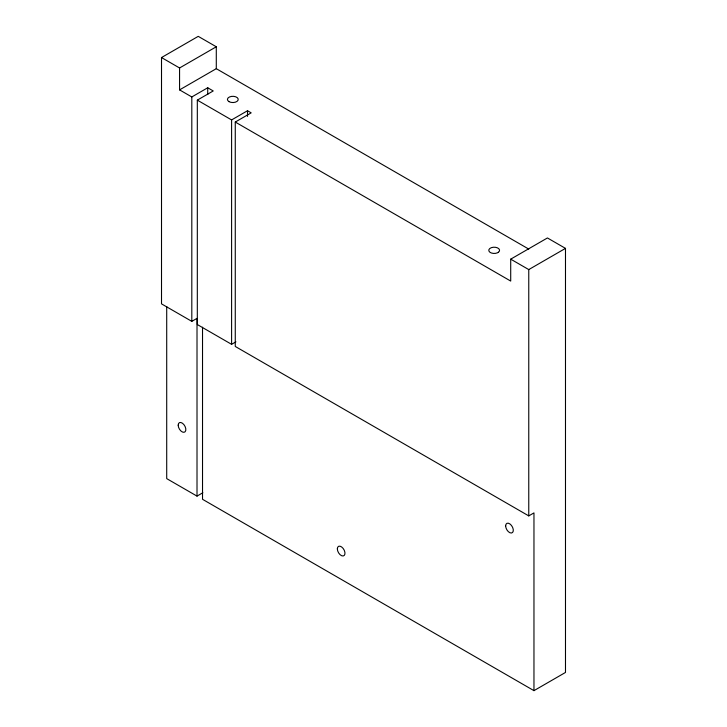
<?xml version="1.0" encoding="UTF-8"?>
<svg xmlns="http://www.w3.org/2000/svg" width="727" height="727" viewBox="0 0 727 727"><rect width="100%" height="100%" fill="white"/><g stroke="black" fill="none" stroke-linecap="round" stroke-linejoin="round"><path stroke-width="1.09" d="M202.851 492.733L197.008 496.114L197.008 318.353L191.81 321.361L161.512 303.868L161.512 57.551L198.235 36.35L216.292 46.773L216.292 68.683L528.765 249.088M161.512 57.551L179.569 67.974L216.292 46.773M179.569 67.974L179.569 89.884L216.292 68.683M179.569 89.884L191.81 96.955L207.722 87.767L213.229 90.948L197.317 100.135L197.317 324.542L231.595 344.325L235.93 341.826M197.317 100.135L231.595 119.928L247.507 110.74L251.178 112.858L235.266 122.045L235.266 346.452L528.765 515.897L533.963 512.898L533.963 690.65L565.488 672.448L565.488 248.38L547.431 237.956L510.708 259.157L510.708 281.067L235.266 122.045M510.708 259.157L528.765 269.581L565.488 248.38M197.008 496.114L166.71 478.62L166.71 306.521M533.963 690.65L202.524 499.295L202.524 327.195M528.765 269.581L528.765 515.897M247.507 110.74L247.507 116.402M231.595 119.928L231.595 344.325M207.722 87.767L207.722 94.565M191.81 96.955L191.81 321.361M498.377 252.296L497.35 252.86A5.407 3.126 0 0 1 488.871 250.915A5.407 3.126 0 0 1 495.505 247.298A5.407 3.126 0 0 1 498.377 252.296M178.188 425.168A5.407 3.126 60 0 0 183.931 432.311A5.407 3.126 60 0 0 183.931 424.659A5.407 3.126 60 0 0 178.188 425.168M505.656 525.885A5.407 3.126 60 0 0 511.399 533.018A5.407 3.126 60 0 0 511.399 525.367A5.407 3.126 60 0 0 505.656 525.885M228.996 101.635A5.407 3.126 0 0 0 238.047 100.235A5.407 3.126 0 0 0 231.422 96.409A5.407 3.126 0 0 0 228.996 101.635M337.337 548.858A5.407 3.126 60 0 0 343.071 555.991A5.407 3.126 60 0 0 343.071 548.34A5.407 3.126 60 0 0 337.337 548.858"/></g></svg>
